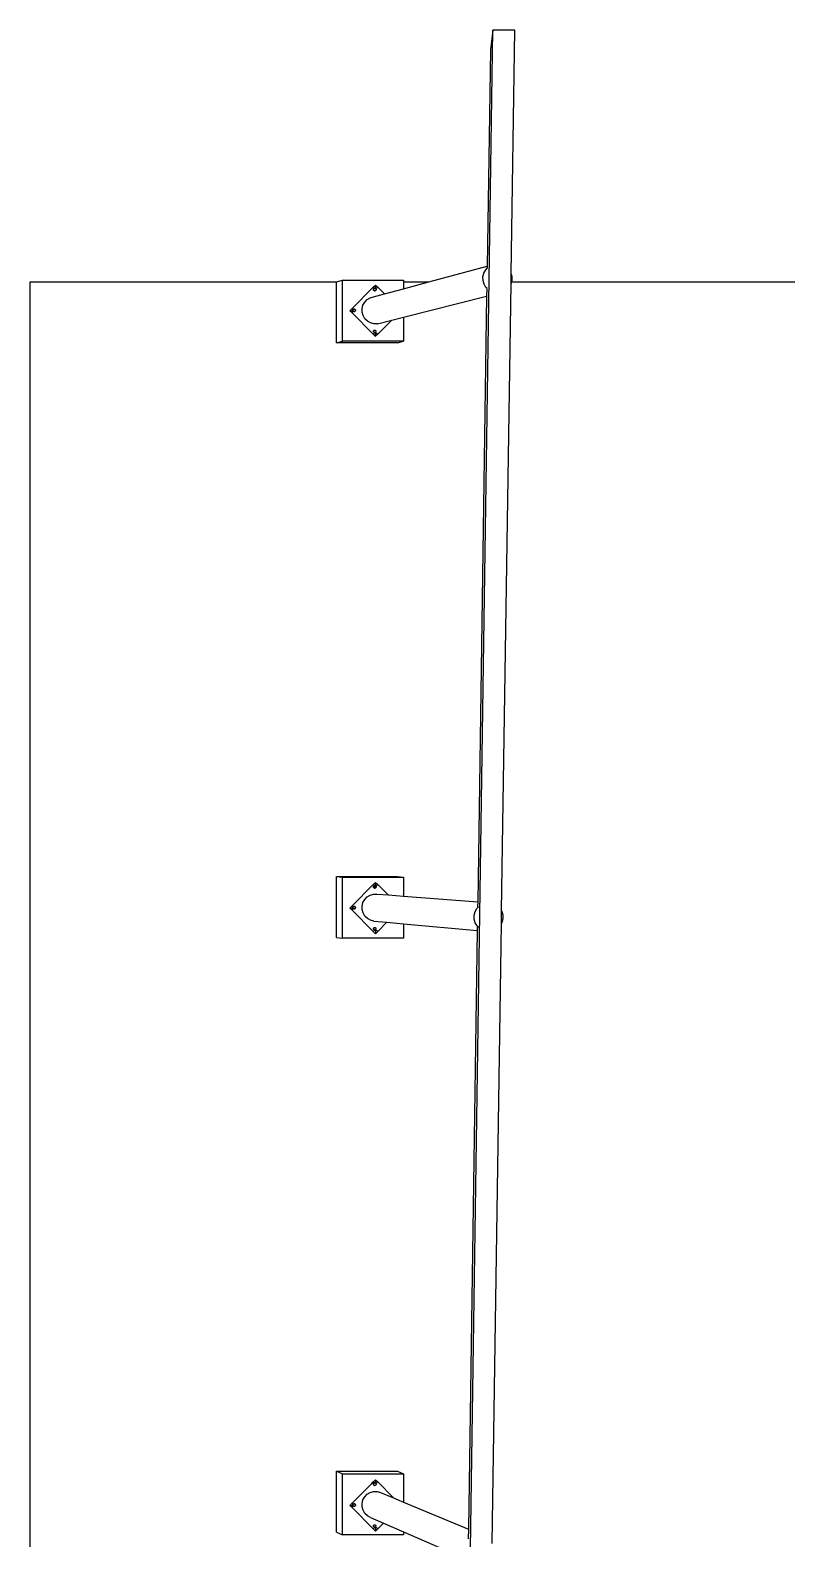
# Model space of a CAD drawing. Extents: x -1616 to 1629, y -1713 to 1708.
# Drawn here: x 456.1 to 704.3, y -254.1 to 240.6 of the extents above; entities that cross this region are included whole.
import ezdxf

# ---------------------------------------------------------------- set-up
doc = ezdxf.new("R2010")
doc.units = 0
doc.header["$MEASUREMENT"] = 0
doc.layers.get('0').update_dxf_attribs({"linetype": 'CONTINUOUS'})

msp = doc.modelspace()

# ---------------------------------------------------------------- linework, layer by layer
for p, q in [((578.83, -1712.91), (607.93, 240.58)), ((607.93, 240.58), (607.07, 234.18)), ((615.1, 240.58), (607.93, 240.58)), ((613.89, 160.59), (615.1, 240.58)), ((607.07, 234.18), (606.01, 163.16)), ((556.63, 158.03), (558.59, 158.58)), ((558.59, 158.58), (578.6, 158.58)), ((558.59, 138.57), (558.59, 158.58)), ((578.6, 158.58), (578.6, 158.03)), ((586.94, 158.03), (606.01, 163.16)), ((604.65, 159.74), (604.96, 160.94)), ((604.67, 158.49), (604.65, 159.74)), ((605.01, 157.3), (604.67, 158.49)), ((604.96, 160.94), (605.57, 162.03)), ((605.57, 162.03), (606.05, 162.52)), ((606.01, 163.16), (606, 162.51)), ((613.85, 157.56), (613.89, 160.59)), ((613.89, 160.59), (614.1, 159.86)), ((614.12, 158.61), (613.97, 158.03)), ((614.1, 159.86), (614.12, 158.61)), ((456.09, -1632.4), (456.09, 158.03)), ((456.09, 158.03), (556.63, 158.03)), ((556.63, 138.09), (556.63, 158.03)), ((561.72, 149.34), (568.65, 156.27)), ((561.73, 149.34), (568.65, 156.26)), ((568.65, 156.27), (569.39, 157.01)), ((568.65, 156.27), (568.65, 156.26)), ((568.65, 156.27), (568.66, 156.27)), ((568.65, 156.26), (568.66, 156.27)), ((568.66, 156.27), (569.39, 157)), ((568.66, 156.27), (568.88, 156.1)), ((568.73, 155.67), (568.72, 155.56)), ((568.72, 155.56), (568.73, 155.45)), ((568.77, 155.77), (568.73, 155.67)), ((568.74, 155.66), (568.73, 155.55)), ((568.73, 155.55), (568.74, 155.44)), ((568.73, 155.45), (568.77, 155.35)), ((568.78, 155.76), (568.74, 155.66)), ((568.74, 155.55), (568.75, 155.65)), ((568.75, 155.45), (568.74, 155.55)), ((568.74, 155.44), (568.78, 155.34)), ((568.75, 155.65), (568.79, 155.75)), ((568.79, 155.35), (568.75, 155.45)), ((568.84, 155.85), (568.77, 155.77)), ((568.77, 155.56), (568.78, 155.66)), ((568.78, 155.45), (568.77, 155.56)), ((568.77, 155.35), (568.84, 155.27)), ((568.77, 153.14), (572.32, 154.09)), ((568.85, 155.84), (568.78, 155.76)), ((568.78, 155.66), (568.82, 155.76)), ((568.82, 155.36), (568.78, 155.45)), ((568.78, 155.34), (568.84, 155.27)), ((568.79, 155.75), (568.86, 155.83)), ((568.85, 155.28), (568.79, 155.35)), ((568.82, 155.76), (568.87, 155.82)), ((568.87, 155.3), (568.82, 155.36)), ((568.92, 155.92), (568.84, 155.85)), ((568.85, 155.28), (568.84, 155.27)), ((568.84, 155.27), (568.84, 155.26)), ((568.84, 155.26), (568.85, 155.25)), ((568.85, 155.28), (568.87, 155.3)), ((568.86, 155.27), (568.85, 155.28)), ((568.85, 155.25), (568.93, 155.19)), ((568.86, 155.83), (568.94, 155.9)), ((568.86, 155.83), (568.87, 155.82)), ((568.94, 155.2), (568.86, 155.27)), ((568.87, 155.82), (568.89, 155.84)), ((568.89, 155.27), (568.87, 155.3)), ((568.88, 156.1), (569.13, 156)), ((568.89, 155.84), (568.97, 155.91)), ((568.97, 155.21), (568.89, 155.27)), ((569.02, 155.96), (568.92, 155.92)), ((568.93, 155.19), (569.03, 155.15)), ((568.94, 155.9), (569.04, 155.94)), ((569.04, 155.16), (568.94, 155.2)), ((568.97, 155.91), (569.05, 155.94)), ((569.07, 155.17), (568.97, 155.21)), ((569.13, 155.98), (569.02, 155.96)), ((569.03, 155.15), (569.14, 155.13)), ((569.04, 155.94), (569.07, 155.95)), ((569.04, 155.94), (569.05, 155.94)), ((569.14, 155.15), (569.04, 155.16)), ((569.05, 155.94), (569.07, 155.95)), ((569.07, 155.95), (569.17, 155.96)), ((569.17, 155.15), (569.07, 155.17)), ((569.13, 156), (569.4, 155.96)), ((569.24, 155.96), (569.13, 155.98)), ((569.25, 155.16), (569.14, 155.15)), ((569.14, 155.15), (569.14, 155.16)), ((569.14, 155.13), (569.25, 155.15)), ((569.14, 155.14), (569.14, 155.15)), ((569.14, 155.13), (569.14, 155.14)), ((569.17, 155.96), (569.27, 155.95)), ((569.26, 155.17), (569.17, 155.15)), ((569.34, 155.92), (569.24, 155.96)), ((569.25, 155.15), (569.35, 155.19)), ((569.25, 155.16), (569.27, 155.17)), ((569.26, 155.17), (569.25, 155.16)), ((569.27, 155.17), (569.26, 155.17)), ((569.27, 155.95), (569.35, 155.92)), ((569.37, 155.21), (569.27, 155.17)), ((569.35, 155.92), (569.34, 155.92)), ((569.35, 155.92), (569.37, 155.91)), ((569.35, 155.19), (569.44, 155.25)), ((569.37, 155.91), (569.45, 155.84)), ((569.45, 155.27), (569.37, 155.21)), ((569.39, 157.01), (569.39, 157)), ((569.39, 157.01), (569.4, 157.01)), ((569.39, 157), (569.4, 157.01)), ((569.4, 157.01), (570.15, 156.27)), ((569.4, 157.01), (569.4, 155.97)), ((569.4, 155.96), (569.67, 156)), ((569.44, 155.25), (569.44, 155.26)), ((569.45, 155.84), (569.52, 155.76)), ((569.52, 155.36), (569.45, 155.27)), ((569.52, 155.76), (569.56, 155.66)), ((569.56, 155.45), (569.52, 155.36)), ((569.56, 155.66), (569.57, 155.56)), ((569.57, 155.56), (569.56, 155.45)), ((569.67, 156), (569.93, 156.1)), ((569.93, 156.1), (570.15, 156.27)), ((570.15, 156.27), (572.32, 154.09)), ((572.32, 154.09), (578.6, 155.78)), ((578.6, 158.03), (586.94, 158.03)), ((578.6, 158.03), (578.6, 155.78)), ((578.6, 155.78), (586.94, 158.03)), ((578.6, 146.49), (605.86, 153.4)), ((605.86, 153.4), (602.91, -45.19)), ((605.64, 156.23), (605.01, 157.3)), ((606.05, 155.83), (605.64, 156.23)), ((605.9, 155.79), (605.86, 153.4)), ((610.75, -48.19), (613.85, 157.56)), ((613.97, 158.03), (613.85, 157.56)), ((613.97, 158.03), (709.95, 158.03)), ((560.98, 148.59), (561.72, 149.34)), ((560.98, 148.59), (560.99, 148.6)), ((561.72, 147.85), (560.98, 148.59)), ((560.99, 148.6), (561.72, 149.33)), ((561.73, 147.86), (560.99, 148.6)), ((560.99, 148.6), (562, 148.6)), ((561.72, 149.33), (561.72, 149.34)), ((561.72, 149.34), (561.73, 149.34)), ((561.72, 149.33), (561.73, 149.34)), ((561.9, 149.12), (561.73, 149.34)), ((562, 148.87), (561.9, 149.12)), ((561.99, 148.83), (561.98, 148.72)), ((561.98, 148.72), (561.99, 148.61)), ((562.03, 148.93), (561.99, 148.83)), ((561.99, 148.72), (562, 148.83)), ((562, 148.62), (561.99, 148.72)), ((561.99, 148.61), (562, 148.6)), ((562.01, 148.84), (562, 148.87)), ((562.01, 148.84), (562, 148.83)), ((562, 148.62), (562, 148.61)), ((562, 148.62), (562.03, 148.55)), ((562, 148.61), (562.03, 148.54)), ((562, 148.6), (562.01, 148.6)), ((562, 148.6), (562.03, 148.51)), ((562, 148.33), (562.03, 148.54)), ((562.05, 148.93), (562.01, 148.84)), ((562.02, 148.75), (562.01, 148.84)), ((562.01, 148.6), (562.01, 148.6)), ((562.01, 148.6), (562.03, 148.6)), ((562.02, 148.75), (562.03, 148.83)), ((562.02, 148.73), (562.02, 148.75)), ((562.03, 148.63), (562.02, 148.73)), ((562.1, 149.02), (562.03, 148.93)), ((562.03, 148.83), (562.07, 148.93)), ((562.04, 148.61), (562.03, 148.63)), ((562.03, 148.55), (562.04, 148.6)), ((562.04, 148.52), (562.03, 148.55)), ((562.03, 148.54), (562.03, 148.55)), ((562.03, 148.54), (562.05, 148.51)), ((562.03, 148.51), (562.09, 148.44)), ((562.04, 148.6), (562.04, 148.61)), ((562.07, 148.53), (562.04, 148.61)), ((562.1, 148.45), (562.04, 148.52)), ((562.05, 148.93), (562.11, 149.01)), ((562.05, 148.51), (562.11, 148.42)), ((562.07, 148.93), (562.12, 148.99)), ((562.12, 148.47), (562.07, 148.53)), ((562.09, 148.44), (562.09, 148.43)), ((562.09, 148.43), (562.1, 148.43)), ((562.1, 148.45), (562.12, 148.47)), ((562.11, 148.44), (562.1, 148.45)), ((562.1, 148.43), (562.18, 148.36)), ((562.2, 149.08), (562.11, 149.01)), ((562.11, 149.01), (562.19, 149.07)), ((562.11, 149.01), (562.11, 149.01)), ((562.11, 149.01), (562.12, 148.99)), ((562.19, 148.37), (562.11, 148.44)), ((562.11, 148.42), (562.2, 148.36)), ((562.12, 148.99), (562.14, 149.01)), ((562.14, 148.45), (562.12, 148.47)), ((562.14, 149.01), (562.22, 149.08)), ((562.22, 148.38), (562.14, 148.45)), ((562.19, 149.07), (562.29, 149.11)), ((562.3, 149.12), (562.2, 149.08)), ((562.22, 149.08), (562.3, 149.11)), ((562.29, 149.11), (562.32, 149.12)), ((562.29, 149.11), (562.3, 149.11)), ((562.41, 149.14), (562.3, 149.12)), ((562.3, 149.11), (562.32, 149.12)), ((562.32, 149.12), (562.42, 149.13)), ((562.51, 149.12), (562.41, 149.14)), ((562.42, 149.13), (562.52, 149.12)), ((562.52, 149.12), (562.51, 149.12)), ((562.52, 149.12), (562.62, 149.08)), ((562.52, 149.12), (562.52, 149.12)), ((562.6, 148.36), (562.69, 148.43)), ((562.61, 148.36), (562.7, 148.42)), ((562.62, 149.08), (562.7, 149.01)), ((562.7, 148.45), (562.62, 148.38)), ((562.69, 148.43), (562.69, 148.44)), ((562.7, 149.01), (562.77, 148.93)), ((562.77, 148.53), (562.7, 148.45)), ((562.77, 148.93), (562.81, 148.83)), ((562.81, 148.63), (562.77, 148.53)), ((562.81, 148.83), (562.82, 148.73)), ((562.82, 148.73), (562.81, 148.63)), ((564.98, 149.26), (565.27, 150.38)), ((565, 148.1), (564.98, 149.26)), ((565.27, 150.38), (565.84, 151.4)), ((565.84, 151.4), (566.65, 152.23)), ((566.65, 152.23), (567.65, 152.82)), ((567.65, 152.82), (568.77, 153.14)), ((561.72, 147.85), (561.73, 147.86)), ((568.65, 140.92), (561.72, 147.85)), ((561.73, 147.86), (561.9, 148.07)), ((568.66, 140.93), (561.73, 147.86)), ((561.9, 148.07), (562, 148.33)), ((562.18, 148.36), (562.29, 148.32)), ((562.29, 148.33), (562.19, 148.37)), ((562.3, 148.32), (562.2, 148.36)), ((562.32, 148.34), (562.22, 148.38)), ((562.39, 148.32), (562.29, 148.33)), ((562.29, 148.32), (562.29, 148.32)), ((562.29, 148.32), (562.39, 148.31)), ((562.3, 148.32), (562.41, 148.3)), ((562.42, 148.33), (562.32, 148.34)), ((562.5, 148.33), (562.39, 148.32)), ((562.39, 148.32), (562.39, 148.33)), ((562.39, 148.32), (562.39, 148.32)), ((562.39, 148.31), (562.5, 148.32)), ((562.39, 148.31), (562.39, 148.32)), ((562.41, 148.3), (562.51, 148.32)), ((562.51, 148.34), (562.42, 148.33)), ((562.5, 148.32), (562.6, 148.36)), ((562.51, 148.34), (562.5, 148.33)), ((562.5, 148.33), (562.52, 148.34)), ((562.51, 148.32), (562.61, 148.36)), ((562.52, 148.34), (562.51, 148.34)), ((562.62, 148.38), (562.52, 148.34)), ((565.31, 146.98), (565, 148.1)), ((565.91, 145.98), (565.31, 146.98)), ((566.74, 145.17), (565.91, 145.98)), ((567.75, 144.6), (566.74, 145.17)), ((568.88, 144.31), (567.75, 144.6)), ((570.04, 144.33), (568.88, 144.31)), ((570.04, 144.33), (574.73, 145.51)), ((574.73, 145.51), (570.15, 140.93)), ((574.73, 145.51), (578.6, 146.49)), ((578.6, 146.49), (578.6, 138.57)), ((556.63, 138.09), (558.59, 138.57)), ((578.6, 138.57), (558.59, 138.57)), ((568.65, 140.92), (568.66, 140.93)), ((569.39, 140.18), (568.65, 140.92)), ((568.88, 141.09), (568.66, 140.93)), ((569.4, 140.19), (568.66, 140.93)), ((568.73, 141.94), (568.72, 141.83)), ((568.72, 141.83), (568.73, 141.73)), ((568.77, 142.04), (568.73, 141.94)), ((568.73, 141.83), (568.74, 141.94)), ((568.74, 141.73), (568.73, 141.83)), ((568.73, 141.73), (568.77, 141.62)), ((568.74, 141.94), (568.78, 142.03)), ((568.78, 141.63), (568.74, 141.73)), ((568.76, 141.84), (568.77, 141.94)), ((568.77, 141.74), (568.76, 141.84)), ((568.84, 142.13), (568.77, 142.04)), ((568.77, 141.94), (568.81, 142.04)), ((568.81, 141.64), (568.77, 141.74)), ((568.77, 141.62), (568.84, 141.54)), ((568.78, 142.03), (568.85, 142.12)), ((568.85, 141.55), (568.78, 141.63)), ((568.81, 142.04), (568.88, 142.12)), ((568.88, 141.56), (568.81, 141.64)), ((568.84, 141.54), (568.92, 141.47)), ((568.85, 142.12), (568.93, 142.18)), ((568.93, 141.48), (568.85, 141.55)), ((568.88, 142.12), (568.96, 142.19)), ((568.96, 141.49), (568.88, 141.56)), ((569.13, 141.2), (568.88, 141.09)), ((568.92, 141.47), (569.02, 141.43)), ((568.93, 142.18), (569.03, 142.22)), ((569.03, 141.44), (568.93, 141.48)), ((568.96, 142.19), (569.04, 142.22)), ((569.06, 141.45), (568.96, 141.49)), ((569.02, 141.43), (569.13, 141.42)), ((569.03, 142.22), (569.06, 142.23)), ((569.03, 142.22), (569.04, 142.22)), ((569.13, 141.43), (569.03, 141.44)), ((569.04, 142.22), (569.06, 142.23)), ((569.06, 142.23), (569.16, 142.24)), ((569.16, 141.44), (569.06, 141.45)), ((569.24, 141.44), (569.13, 141.43)), ((569.13, 141.43), (569.13, 141.44)), ((569.13, 141.42), (569.24, 141.43)), ((569.13, 141.42), (569.13, 141.43)), ((569.4, 141.24), (569.13, 141.2)), ((569.16, 142.24), (569.26, 142.23)), ((569.25, 141.45), (569.16, 141.44)), ((569.24, 141.43), (569.34, 141.47)), ((569.24, 141.44), (569.26, 141.45)), ((569.25, 141.45), (569.24, 141.44)), ((569.26, 141.45), (569.25, 141.45)), ((569.26, 142.23), (569.36, 142.19)), ((569.36, 141.49), (569.26, 141.45)), ((569.34, 141.47), (569.43, 141.54)), ((569.36, 142.19), (569.44, 142.12)), ((569.43, 141.55), (569.36, 141.49)), ((569.39, 140.18), (569.4, 140.19)), ((569.67, 141.2), (569.4, 141.24)), ((570.15, 140.93), (569.4, 140.19)), ((569.44, 141.56), (569.43, 141.55)), ((569.43, 141.54), (569.43, 141.55)), ((569.43, 141.54), (569.43, 140.19)), ((569.44, 142.12), (569.51, 142.04)), ((569.51, 141.64), (569.44, 141.56)), ((569.51, 142.04), (569.55, 141.94)), ((569.55, 141.74), (569.51, 141.64)), ((569.55, 141.94), (569.56, 141.84)), ((569.56, 141.84), (569.55, 141.74)), ((569.93, 141.09), (569.67, 141.2)), ((570.15, 140.93), (569.93, 141.09)), ((576.58, 138.09), (578.6, 138.57)), ((576.58, 138.09), (556.63, 138.09)), ((556.63, -36.97), (576.58, -36.97)), ((556.63, -56.91), (556.63, -36.97)), ((556.63, -36.97), (558.59, -37.1)), ((558.59, -37.1), (578.6, -37.1)), ((558.59, -57.11), (558.59, -37.1)), ((568.65, -39.6), (569.39, -38.86)), ((568.66, -39.6), (569.4, -38.86)), ((569.39, -38.86), (569.4, -38.86)), ((569.39, -38.86), (569.4, -38.86)), ((569.4, -38.86), (570.15, -39.6)), ((569.4, -38.86), (569.4, -38.86)), ((569.4, -38.86), (569.4, -39.9)), ((576.58, -36.97), (578.6, -37.1)), ((578.6, -37.1), (578.6, -43.37)), ((561.72, -46.53), (568.65, -39.6)), ((561.73, -46.53), (568.66, -39.6)), ((565.27, -45.48), (565.84, -44.47)), ((565.84, -44.47), (566.65, -43.64)), ((566.65, -43.64), (567.65, -43.04)), ((567.65, -43.04), (568.77, -42.73)), ((568.65, -39.6), (568.66, -39.6)), ((568.65, -39.6), (568.66, -39.6)), ((568.66, -39.6), (568.88, -39.77)), ((568.66, -39.6), (568.66, -39.6)), ((568.73, -40.2), (568.72, -40.31)), ((568.72, -40.31), (568.73, -40.42)), ((568.77, -40.1), (568.73, -40.2)), ((568.74, -40.21), (568.73, -40.32)), ((568.73, -40.32), (568.74, -40.43)), ((568.73, -40.42), (568.77, -40.52)), ((568.78, -40.11), (568.74, -40.21)), ((568.74, -40.32), (568.75, -40.21)), ((568.75, -40.42), (568.74, -40.32)), ((568.74, -40.43), (568.78, -40.53)), ((568.75, -40.21), (568.79, -40.12)), ((568.79, -40.52), (568.75, -40.42)), ((568.84, -40.01), (568.77, -40.1)), ((568.77, -40.32), (568.78, -40.22)), ((568.78, -40.42), (568.77, -40.32)), ((568.77, -40.52), (568.84, -40.6)), ((568.77, -42.73), (569.93, -42.72)), ((568.85, -40.02), (568.78, -40.11)), ((568.78, -40.22), (568.82, -40.12)), ((568.82, -40.52), (568.78, -40.42)), ((568.78, -40.53), (568.84, -40.6)), ((568.79, -40.12), (568.86, -40.03)), ((568.85, -40.59), (568.79, -40.52)), ((568.82, -40.12), (568.87, -40.05)), ((568.86, -40.58), (568.82, -40.52)), ((568.92, -39.95), (568.84, -40.01)), ((568.85, -40.59), (568.84, -40.6)), ((568.84, -40.6), (568.84, -40.61)), ((568.84, -40.61), (568.85, -40.61)), ((568.85, -40.59), (568.86, -40.58)), ((568.86, -40.6), (568.85, -40.59)), ((568.85, -40.61), (568.93, -40.68)), ((568.86, -40.03), (568.94, -39.97)), ((568.86, -40.03), (568.87, -40.05)), ((568.86, -40.58), (569.13, -40.31)), ((568.89, -40.6), (568.86, -40.58)), ((568.94, -40.67), (568.86, -40.6)), ((568.87, -40.05), (568.89, -40.04)), ((568.87, -40.05), (569.13, -40.31)), ((568.88, -39.77), (569.13, -39.87)), ((568.89, -40.04), (568.97, -39.97)), ((568.97, -40.67), (568.89, -40.6)), ((569.02, -39.91), (568.92, -39.95)), ((568.93, -40.68), (569.03, -40.72)), ((568.94, -39.97), (569.04, -39.93)), ((569.04, -40.71), (568.94, -40.67)), ((568.97, -39.97), (569.07, -39.93)), ((569.07, -40.71), (568.97, -40.67)), ((569.13, -39.89), (569.02, -39.91)), ((569.03, -40.72), (569.14, -40.73)), ((569.04, -39.93), (569.14, -39.92)), ((569.14, -40.72), (569.04, -40.71)), ((569.07, -39.93), (569.16, -39.92)), ((569.15, -40.72), (569.07, -40.71)), ((569.13, -39.87), (569.4, -39.91)), ((569.24, -39.91), (569.13, -39.89)), ((569.43, -40.6), (569.13, -40.31)), ((569.14, -39.92), (569.17, -39.92)), ((569.14, -39.92), (569.16, -39.92)), ((569.14, -40.72), (569.14, -40.32)), ((569.14, -40.72), (569.17, -40.72)), ((569.15, -40.72), (569.14, -40.72)), ((569.14, -40.73), (569.25, -40.72)), ((569.14, -40.72), (569.14, -40.72)), ((569.14, -40.73), (569.14, -40.72)), ((569.25, -40.71), (569.15, -40.72)), ((569.17, -40.72), (569.15, -40.72)), ((569.16, -39.92), (569.25, -39.93)), ((569.16, -39.92), (569.17, -39.92)), ((569.17, -39.92), (569.27, -39.93)), ((569.27, -40.71), (569.17, -40.72)), ((569.34, -39.95), (569.24, -39.91)), ((569.25, -39.93), (569.34, -39.97)), ((569.34, -40.67), (569.25, -40.71)), ((569.25, -40.72), (569.35, -40.68)), ((569.27, -39.93), (569.37, -39.97)), ((569.37, -40.67), (569.27, -40.71)), ((569.37, -39.97), (569.34, -39.95)), ((569.34, -39.97), (569.43, -40.03)), ((569.43, -40.6), (569.34, -40.67)), ((569.35, -40.68), (569.44, -40.61)), ((569.43, -40.01), (569.37, -39.97)), ((569.45, -40.6), (569.37, -40.67)), ((569.4, -39.91), (569.67, -39.87)), ((569.43, -40.02), (569.43, -40.01)), ((569.49, -40.1), (569.43, -40.02)), ((569.43, -40.02), (569.45, -40.04)), ((569.43, -40.03), (569.49, -40.12)), ((569.43, -40.6), (569.49, -40.52)), ((569.5, -40.11), (569.44, -40.02)), ((569.44, -40.61), (569.5, -40.53)), ((569.45, -40.04), (569.52, -40.12)), ((569.52, -40.52), (569.45, -40.6)), ((569.53, -40.2), (569.49, -40.1)), ((569.49, -40.12), (569.53, -40.21)), ((569.49, -40.52), (569.53, -40.43)), ((569.54, -40.21), (569.5, -40.11)), ((569.5, -40.53), (569.54, -40.43)), ((569.52, -40.12), (569.56, -40.22)), ((569.56, -40.42), (569.52, -40.52)), ((569.55, -40.31), (569.53, -40.2)), ((569.53, -40.21), (569.54, -40.32)), ((569.53, -40.42), (569.55, -40.31)), ((569.54, -40.32), (569.53, -40.42)), ((569.53, -40.42), (569.53, -40.42)), ((569.53, -40.43), (569.53, -40.42)), ((569.56, -40.32), (569.54, -40.21)), ((569.54, -40.43), (569.56, -40.32)), ((569.54, -40.43), (569.54, -40.43)), ((569.56, -40.22), (569.57, -40.32)), ((569.57, -40.32), (569.56, -40.42)), ((569.67, -39.87), (569.93, -39.77)), ((569.93, -39.77), (570.15, -39.6)), ((569.93, -42.72), (573.53, -42.99)), ((570.15, -39.6), (573.53, -42.99)), ((573.53, -42.99), (578.6, -43.37)), ((578.6, -43.37), (602.91, -45.19)), ((560.98, -47.27), (561.72, -46.53)), ((561.72, -48.01), (560.98, -47.27)), ((560.98, -47.27), (560.99, -47.27)), ((560.99, -47.27), (561.73, -46.53)), ((561.73, -48.01), (560.99, -47.27)), ((560.99, -47.27), (562, -47.27)), ((561.73, -46.53), (561.72, -46.53)), ((561.72, -46.53), (561.73, -46.53)), ((561.72, -48.01), (561.73, -48.01)), ((568.65, -54.94), (561.72, -48.01)), ((561.9, -46.74), (561.73, -46.53)), ((561.73, -46.53), (561.73, -46.53)), ((561.73, -48.01), (561.9, -47.79)), ((568.66, -54.94), (561.73, -48.01)), ((562, -47), (561.9, -46.74)), ((561.9, -47.79), (562, -47.54)), ((561.99, -47.04), (561.98, -47.14)), ((561.98, -47.14), (561.99, -47.25)), ((562.03, -46.94), (561.99, -47.04)), ((561.99, -47.15), (562, -47.04)), ((562, -47.25), (561.99, -47.15)), ((561.99, -47.25), (562, -47.27)), ((562.01, -47.03), (562, -47)), ((562.01, -47.03), (562, -47.04)), ((562, -47.25), (562, -47.26)), ((562, -47.25), (562.03, -47.32)), ((562, -47.26), (562.03, -47.32)), ((562, -47.27), (562.01, -47.27)), ((562, -47.27), (562.03, -47.35)), ((562, -47.54), (562.03, -47.32)), ((562.05, -46.94), (562.01, -47.03)), ((562.02, -47.12), (562.01, -47.03)), ((562.01, -47.27), (562.01, -47.27)), ((562.01, -47.27), (562.03, -47.27)), ((562.02, -47.12), (562.03, -47.04)), ((562.02, -47.15), (562.02, -47.12)), ((562.03, -47.25), (562.02, -47.15)), ((562.1, -46.85), (562.03, -46.94)), ((562.03, -47.04), (562.07, -46.95)), ((562.04, -47.27), (562.03, -47.25)), ((562.03, -47.32), (562.04, -47.27)), ((562.03, -47.32), (562.05, -47.36)), ((562.04, -47.35), (562.03, -47.32)), ((562.03, -47.32), (562.03, -47.32)), ((562.03, -47.35), (562.09, -47.43)), ((562.07, -47.35), (562.04, -47.27)), ((562.1, -47.42), (562.04, -47.35)), ((562.05, -46.94), (562.11, -46.86)), ((562.05, -47.36), (562.11, -47.44)), ((562.07, -46.95), (562.13, -46.88)), ((562.11, -47.4), (562.07, -47.35)), ((562.09, -47.43), (562.1, -47.44)), ((562.09, -47.43), (562.09, -47.43)), ((562.1, -47.42), (562.11, -47.4)), ((562.11, -47.43), (562.1, -47.42)), ((562.1, -47.44), (562.18, -47.51)), ((562.2, -46.79), (562.11, -46.85)), ((562.11, -46.86), (562.19, -46.8)), ((562.11, -46.85), (562.11, -46.86)), ((562.11, -46.86), (562.13, -46.88)), ((562.14, -47.43), (562.11, -47.4)), ((562.19, -47.49), (562.11, -47.43)), ((562.11, -47.44), (562.2, -47.51)), ((562.13, -46.88), (562.14, -46.86)), ((562.14, -46.86), (562.22, -46.8)), ((562.22, -47.5), (562.14, -47.43)), ((562.18, -47.51), (562.29, -47.55)), ((562.19, -46.8), (562.29, -46.76)), ((562.29, -47.53), (562.19, -47.49)), ((562.3, -46.75), (562.2, -46.79)), ((562.3, -47.55), (562.2, -47.51)), ((562.22, -46.8), (562.32, -46.76)), ((562.32, -47.54), (562.22, -47.5)), ((562.29, -46.76), (562.39, -46.74)), ((562.39, -47.55), (562.29, -47.53)), ((562.29, -47.55), (562.29, -47.55)), ((562.29, -47.55), (562.39, -47.56)), ((562.41, -46.73), (562.3, -46.75)), ((562.3, -47.55), (562.41, -47.56)), ((562.32, -46.76), (562.42, -46.75)), ((562.4, -47.55), (562.32, -47.54)), ((562.39, -46.74), (562.42, -46.74)), ((562.39, -46.74), (562.42, -46.75)), ((562.4, -47.55), (562.39, -47.55)), ((562.39, -47.55), (562.42, -47.55)), ((562.39, -47.55), (562.39, -47.55)), ((562.39, -47.56), (562.5, -47.55)), ((562.39, -47.55), (562.39, -47.55)), ((562.39, -47.56), (562.39, -47.55)), ((562.42, -47.55), (562.4, -47.55)), ((562.51, -46.75), (562.41, -46.73)), ((562.41, -47.56), (562.51, -47.55)), ((562.42, -46.74), (562.52, -46.76)), ((562.42, -46.75), (562.42, -46.74)), ((562.52, -47.54), (562.42, -47.55)), ((562.5, -47.55), (562.6, -47.51)), ((562.61, -46.79), (562.51, -46.75)), ((562.51, -47.55), (562.61, -47.51)), ((562.52, -46.76), (562.62, -46.8)), ((562.62, -47.5), (562.52, -47.54)), ((562.6, -47.51), (562.61, -47.5)), ((562.7, -46.85), (562.61, -46.79)), ((562.61, -47.51), (562.7, -47.44)), ((562.62, -46.8), (562.7, -46.86)), ((562.7, -47.43), (562.62, -47.5)), ((562.7, -46.86), (562.77, -46.95)), ((562.77, -47.35), (562.7, -47.43)), ((562.77, -46.95), (562.81, -47.04)), ((562.81, -47.25), (562.77, -47.35)), ((562.81, -47.04), (562.82, -47.15)), ((562.82, -47.15), (562.81, -47.25)), ((564.98, -46.61), (565.27, -45.48)), ((565, -47.77), (564.98, -46.61)), ((565.31, -48.89), (565, -47.77)), ((565.91, -49.89), (565.31, -48.89)), ((601.77, -49.64), (602.07, -48.44)), ((602.07, -48.44), (602.68, -47.37)), ((602.68, -47.37), (603.16, -46.87)), ((602.91, -45.19), (602.89, -46.85)), ((610.69, -52.31), (610.75, -48.19)), ((610.75, -48.19), (610.83, -48.34)), ((610.83, -48.34), (611.17, -49.53)), ((566.74, -50.7), (565.91, -49.89)), ((567.75, -51.27), (566.74, -50.7)), ((568.88, -51.56), (567.75, -51.27)), ((568.73, -53.93), (568.72, -54.03)), ((568.72, -54.03), (568.73, -54.14)), ((568.77, -53.83), (568.73, -53.93)), ((568.73, -54.03), (568.74, -53.93)), ((568.74, -54.14), (568.73, -54.03)), ((568.73, -54.14), (568.77, -54.24)), ((568.74, -53.93), (568.78, -53.83)), ((568.78, -54.24), (568.74, -54.14)), ((568.76, -54.04), (568.77, -53.93)), ((568.77, -54.14), (568.76, -54.04)), ((568.84, -53.74), (568.77, -53.83)), ((568.77, -53.93), (568.81, -53.84)), ((568.81, -54.24), (568.77, -54.14)), ((568.77, -54.24), (568.84, -54.33)), ((568.78, -53.83), (568.85, -53.75)), ((568.85, -54.32), (568.78, -54.24)), ((568.81, -53.84), (568.88, -53.75)), ((568.88, -54.32), (568.81, -54.24)), ((568.84, -54.33), (568.92, -54.39)), ((568.85, -53.75), (568.93, -53.69)), ((568.93, -54.38), (568.85, -54.32)), ((568.88, -51.56), (573.14, -51.94)), ((568.88, -53.75), (568.96, -53.69)), ((568.96, -54.39), (568.88, -54.32)), ((568.92, -54.39), (569.02, -54.44)), ((568.93, -53.69), (569.03, -53.65)), ((569.03, -54.42), (568.93, -54.38)), ((568.96, -53.69), (569.06, -53.65)), ((569.06, -54.43), (568.96, -54.39)), ((569.03, -53.65), (569.13, -53.63)), ((569.06, -53.65), (569.16, -53.64)), ((569.13, -53.63), (569.16, -53.64)), ((569.16, -53.63), (569.26, -53.65)), ((569.16, -53.64), (569.16, -53.63)), ((569.26, -53.65), (569.36, -53.69)), ((569.34, -54.39), (569.26, -54.43)), ((569.34, -54.39), (569.34, -54.39)), ((569.36, -54.39), (569.34, -54.39)), ((569.36, -53.69), (569.44, -53.75)), ((569.44, -54.32), (569.36, -54.39)), ((569.43, -54.33), (569.43, -55.68)), ((569.44, -53.75), (569.51, -53.84)), ((569.51, -54.24), (569.44, -54.32)), ((569.51, -53.84), (569.55, -53.93)), ((569.55, -54.14), (569.51, -54.24)), ((569.55, -53.93), (569.56, -54.04)), ((569.56, -54.04), (569.55, -54.14)), ((573.14, -51.94), (570.15, -54.94)), ((573.14, -51.94), (578.6, -52.44)), ((578.6, -52.44), (578.6, -57.11)), ((578.6, -52.44), (602.77, -54.63)), ((601.78, -50.88), (601.77, -49.64)), ((602.12, -52.07), (601.78, -50.88)), ((602.75, -53.14), (602.12, -52.07)), ((603.16, -53.54), (602.75, -53.14)), ((602.79, -53.5), (602.77, -54.63)), ((607.62, -255.65), (610.69, -52.31)), ((610.88, -51.96), (610.69, -52.31)), ((611.18, -50.76), (610.88, -51.96)), ((611.17, -49.53), (611.18, -50.76)), ((556.63, -56.91), (558.59, -57.11)), ((578.6, -57.11), (558.59, -57.11)), ((569.39, -55.68), (568.65, -54.94)), ((568.65, -54.94), (568.66, -54.94)), ((568.88, -54.77), (568.66, -54.94)), ((569.4, -55.68), (568.66, -54.94)), ((569.13, -54.67), (568.88, -54.77)), ((569.02, -54.44), (569.13, -54.45)), ((569.06, -54.43), (569.03, -54.42)), ((569.13, -54.44), (569.06, -54.43)), ((569.14, -54.44), (569.13, -54.44)), ((569.13, -54.45), (569.24, -54.44)), ((569.13, -54.45), (569.13, -54.44)), ((569.4, -54.63), (569.13, -54.67)), ((569.14, -54.44), (569.16, -54.44)), ((569.26, -54.43), (569.16, -54.44)), ((569.24, -54.44), (569.26, -54.43)), ((569.39, -55.68), (569.4, -55.68)), ((569.67, -54.67), (569.4, -54.63)), ((570.15, -54.94), (569.4, -55.68)), ((569.93, -54.77), (569.67, -54.67)), ((570.15, -54.94), (569.93, -54.77)), ((602.77, -54.63), (599.85, -250.91)), ((556.63, -231.97), (576.58, -231.97)), ((556.63, -251.91), (556.63, -231.97)), ((556.63, -231.97), (558.59, -232.78)), ((576.58, -231.97), (578.6, -232.78)), ((558.59, -232.78), (578.6, -232.78)), ((558.59, -252.79), (558.59, -232.78)), ((561.72, -242.39), (568.18, -235.93)), ((561.73, -242.39), (568.18, -235.95)), ((568.18, -235.93), (568.57, -235.54)), ((568.18, -235.95), (568.59, -235.54)), ((568.19, -235.84), (568.18, -235.93)), ((568.18, -235.93), (568.18, -235.95)), ((568.23, -235.74), (568.19, -235.84)), ((568.3, -235.66), (568.23, -235.74)), ((568.3, -235.66), (568.39, -235.59)), ((568.49, -235.55), (568.39, -235.59)), ((568.57, -235.54), (568.49, -235.55)), ((568.57, -235.54), (568.65, -235.46)), ((568.59, -235.54), (568.57, -235.54)), ((568.59, -235.54), (568.66, -235.47)), ((568.65, -235.46), (569.39, -234.72)), ((568.65, -235.46), (568.66, -235.47)), ((568.65, -235.46), (568.66, -235.47)), ((568.66, -235.47), (569.4, -234.73)), ((568.66, -235.47), (568.88, -235.63)), ((568.66, -235.47), (568.66, -235.47)), ((568.73, -236.07), (568.72, -236.17)), ((568.72, -236.17), (568.73, -236.28)), ((568.77, -235.97), (568.73, -236.07)), ((568.74, -236.08), (568.73, -236.18)), ((568.73, -236.18), (568.74, -236.29)), ((568.73, -236.28), (568.77, -236.38)), ((568.78, -235.98), (568.74, -236.08)), ((568.74, -236.18), (568.75, -236.08)), ((568.75, -236.29), (568.74, -236.18)), ((568.74, -236.29), (568.78, -236.39)), ((568.75, -236.08), (568.79, -235.98)), ((568.79, -236.39), (568.75, -236.29)), ((568.84, -235.88), (568.77, -235.97)), ((568.77, -236.2), (568.78, -236.09)), ((568.78, -236.3), (568.77, -236.2)), ((568.77, -236.38), (568.84, -236.47)), ((568.85, -235.89), (568.78, -235.98)), ((568.78, -236.09), (568.82, -236)), ((568.82, -236.4), (568.78, -236.3)), ((568.78, -236.39), (568.84, -236.47)), ((568.79, -235.98), (568.86, -235.9)), ((568.85, -236.46), (568.79, -236.39)), ((568.82, -236), (568.88, -235.92)), ((568.86, -236.45), (568.82, -236.4)), ((568.92, -235.81), (568.84, -235.88)), ((568.85, -236.46), (568.84, -236.47)), ((568.84, -236.47), (568.84, -236.47)), ((568.84, -236.47), (568.85, -236.48)), ((568.85, -236.46), (568.86, -236.45)), ((568.86, -236.47), (568.85, -236.46)), ((568.85, -236.48), (568.93, -236.55)), ((568.86, -235.9), (568.94, -235.84)), ((568.86, -235.9), (568.88, -235.92)), ((568.89, -236.48), (568.86, -236.45)), ((568.94, -236.53), (568.86, -236.47)), ((568.88, -235.63), (569.13, -235.74)), ((568.88, -235.92), (568.89, -235.91)), ((568.89, -235.91), (568.97, -235.85)), ((568.97, -236.54), (568.89, -236.48)), ((569.02, -235.77), (568.92, -235.81)), ((568.93, -236.55), (569.03, -236.59)), ((568.94, -235.84), (569.04, -235.8)), ((568.94, -236.53), (568.97, -236.54)), ((568.97, -235.85), (569.07, -235.81)), ((569.07, -236.58), (568.97, -236.54)), ((569.13, -235.76), (569.02, -235.77)), ((569.03, -236.59), (569.14, -236.6)), ((569.04, -235.8), (569.14, -235.78)), ((569.07, -235.81), (569.17, -235.79)), ((569.17, -236.6), (569.07, -236.58)), ((569.13, -235.74), (569.4, -235.77)), ((569.24, -235.77), (569.13, -235.76)), ((569.14, -235.78), (569.25, -235.8)), ((569.14, -236.6), (569.14, -236.59)), ((569.14, -236.6), (569.17, -236.6)), ((569.17, -235.79), (569.27, -235.81)), ((569.27, -236.58), (569.17, -236.6)), ((569.34, -235.81), (569.24, -235.77)), ((569.25, -235.8), (569.27, -235.81)), ((569.37, -235.85), (569.27, -235.81)), ((569.37, -236.54), (569.27, -236.58)), ((569.43, -235.88), (569.34, -235.81)), ((569.37, -235.85), (569.45, -235.91)), ((569.45, -236.48), (569.37, -236.54)), ((569.39, -234.72), (569.4, -234.73)), ((569.39, -234.72), (569.4, -234.72)), ((569.4, -234.72), (570.15, -235.47)), ((569.4, -234.73), (569.4, -234.72)), ((569.4, -234.72), (569.4, -235.77)), ((569.4, -235.77), (569.67, -235.74)), ((569.45, -235.91), (569.43, -235.88)), ((569.45, -235.91), (569.44, -235.89)), ((569.45, -235.91), (569.52, -236)), ((569.45, -235.91), (569.45, -235.91)), ((569.52, -236.4), (569.45, -236.48)), ((569.52, -236), (569.56, -236.09)), ((569.56, -236.3), (569.52, -236.4)), ((569.56, -236.09), (569.57, -236.2)), ((569.57, -236.2), (569.56, -236.3)), ((569.67, -235.74), (569.93, -235.63)), ((569.93, -235.63), (570.15, -235.47)), ((570.15, -235.47), (575.34, -240.66)), ((578.6, -232.78), (578.6, -242.03)), ((561.69, -242.41), (561.72, -242.39)), ((561.73, -242.4), (561.72, -242.39)), ((561.72, -242.39), (561.73, -242.39)), ((561.9, -242.61), (561.73, -242.39)), ((561.73, -242.4), (561.73, -242.39)), ((564.98, -242.48), (565.27, -241.35)), ((565.27, -241.35), (565.84, -240.34)), ((565.84, -240.34), (566.65, -239.51)), ((566.65, -239.51), (567.65, -238.91)), ((567.65, -238.91), (568.77, -238.6)), ((568.77, -238.6), (569.93, -238.58)), ((569.93, -238.58), (571.06, -238.87)), ((571.06, -238.87), (575.34, -240.66)), ((575.34, -240.66), (578.6, -242.03)), ((578.6, -242.03), (599.85, -250.91)), ((560.98, -243.13), (561.5, -242.6)), ((561.72, -243.87), (560.98, -243.13)), ((560.98, -243.13), (560.99, -243.14)), ((560.99, -243.14), (561.49, -242.64)), ((561.73, -243.88), (560.99, -243.14)), ((560.99, -243.14), (562, -243.14)), ((561.49, -242.64), (561.73, -242.4)), ((561.5, -242.6), (561.49, -242.64)), ((561.5, -242.6), (561.69, -242.41)), ((561.51, -242.58), (561.5, -242.6)), ((561.58, -242.49), (561.51, -242.58)), ((561.67, -242.43), (561.58, -242.49)), ((561.69, -242.41), (561.67, -242.43)), ((561.73, -242.4), (561.69, -242.41)), ((561.72, -243.87), (561.73, -243.88)), ((568.65, -250.8), (561.72, -243.87)), ((561.73, -242.4), (561.73, -242.4)), ((561.73, -243.88), (561.9, -243.66)), ((568.66, -250.81), (561.73, -243.88)), ((562, -242.86), (561.9, -242.61)), ((561.9, -243.66), (562, -243.41)), ((561.99, -242.9), (561.98, -243.01)), ((561.98, -243.01), (561.99, -243.12)), ((562.03, -242.8), (561.99, -242.9)), ((561.99, -243.02), (562, -242.91)), ((562, -243.12), (561.99, -243.02)), ((561.99, -243.12), (562, -243.14)), ((562.01, -242.9), (562, -242.86)), ((562.01, -242.9), (562, -242.91)), ((562, -243.12), (562, -243.12)), ((562, -243.12), (562.03, -243.19)), ((562, -243.12), (562.03, -243.19)), ((562, -243.14), (562.01, -243.14)), ((562, -243.14), (562.03, -243.22)), ((562, -243.41), (562.03, -243.19)), ((562.05, -242.81), (562.01, -242.9)), ((562.02, -243), (562.01, -242.9)), ((562.01, -243.14), (562.01, -243.14)), ((562.01, -243.14), (562.03, -243.14)), ((562.02, -243), (562.03, -242.92)), ((562.02, -243.02), (562.02, -243)), ((562.03, -243.13), (562.02, -243.02)), ((562.1, -242.72), (562.03, -242.8)), ((562.03, -242.92), (562.07, -242.82)), ((562.04, -243.14), (562.03, -243.13)), ((562.03, -243.19), (562.04, -243.14)), ((562.03, -243.19), (562.05, -243.22)), ((562.04, -243.21), (562.03, -243.19)), ((562.03, -243.19), (562.03, -243.19)), ((562.03, -243.22), (562.09, -243.29)), ((562.07, -243.22), (562.04, -243.14)), ((562.1, -243.28), (562.04, -243.21)), ((562.05, -242.81), (562.11, -242.73)), ((562.05, -243.22), (562.11, -243.31)), ((562.07, -242.82), (562.13, -242.75)), ((562.11, -243.27), (562.07, -243.22)), ((562.09, -243.29), (562.09, -243.3)), ((562.09, -243.3), (562.1, -243.31)), ((562.1, -243.28), (562.11, -243.27)), ((562.11, -243.3), (562.1, -243.28)), ((562.1, -243.31), (562.18, -243.37)), ((562.2, -242.65), (562.11, -242.72)), ((562.11, -242.73), (562.19, -242.66)), ((562.11, -242.72), (562.11, -242.73)), ((562.11, -242.73), (562.13, -242.75)), ((562.14, -243.31), (562.11, -243.27)), ((562.19, -243.36), (562.11, -243.3)), ((562.11, -243.31), (562.2, -243.38)), ((562.13, -242.75), (562.14, -242.74)), ((562.14, -242.74), (562.22, -242.68)), ((562.22, -243.37), (562.14, -243.31)), ((562.18, -243.37), (562.29, -243.41)), ((562.19, -242.66), (562.29, -242.62)), ((562.22, -243.37), (562.19, -243.36)), ((562.3, -242.61), (562.2, -242.65)), ((562.3, -243.42), (562.2, -243.38)), ((562.22, -242.68), (562.32, -242.64)), ((562.32, -243.41), (562.22, -243.37)), ((562.22, -243.37), (562.22, -243.37)), ((562.29, -242.62), (562.39, -242.61)), ((562.29, -243.41), (562.29, -243.41)), ((562.29, -243.41), (562.39, -243.43)), ((562.41, -242.6), (562.3, -242.61)), ((562.3, -243.42), (562.41, -243.43)), ((562.32, -242.64), (562.42, -242.62)), ((562.42, -243.43), (562.32, -243.41)), ((562.39, -242.61), (562.5, -242.62)), ((562.39, -243.43), (562.39, -243.42)), ((562.39, -243.43), (562.42, -243.43)), ((562.51, -242.61), (562.41, -242.6)), ((562.41, -243.43), (562.51, -243.42)), ((562.42, -242.62), (562.52, -242.64)), ((562.52, -243.41), (562.42, -243.43)), ((562.5, -242.62), (562.52, -242.64)), ((562.61, -242.65), (562.51, -242.61)), ((562.51, -243.42), (562.61, -243.38)), ((562.52, -242.64), (562.59, -242.66)), ((562.62, -243.37), (562.52, -243.41)), ((562.59, -242.66), (562.6, -242.66)), ((562.6, -242.66), (562.62, -242.68)), ((562.7, -242.72), (562.61, -242.65)), ((562.61, -243.38), (562.62, -243.37)), ((562.62, -242.68), (562.7, -242.74)), ((562.7, -243.31), (562.62, -243.37)), ((562.62, -243.37), (562.62, -243.37)), ((562.7, -242.74), (562.69, -242.72)), ((562.7, -242.74), (562.77, -242.82)), ((562.77, -243.22), (562.7, -243.31)), ((562.77, -242.82), (562.81, -242.92)), ((562.81, -243.13), (562.77, -243.22)), ((562.81, -242.92), (562.82, -243.02)), ((562.82, -243.02), (562.81, -243.13)), ((565, -243.64), (564.98, -242.48)), ((565.31, -244.76), (565, -243.64)), ((565.91, -245.76), (565.31, -244.76)), ((566.74, -246.57), (565.91, -245.76)), ((567.75, -247.14), (566.74, -246.57)), ((567.75, -247.14), (571.98, -248.98)), ((556.63, -251.91), (558.59, -252.79)), ((569.39, -251.54), (568.65, -250.8)), ((568.65, -250.8), (568.66, -250.81)), ((568.88, -250.64), (568.66, -250.81)), ((569.4, -251.55), (568.66, -250.81)), ((568.73, -249.79), (568.72, -249.9)), ((568.72, -249.9), (568.73, -250.01)), ((568.77, -249.69), (568.73, -249.79)), ((568.73, -249.9), (568.74, -249.8)), ((568.74, -250.01), (568.73, -249.9)), ((568.73, -250.01), (568.77, -250.11)), ((568.74, -249.8), (568.78, -249.7)), ((568.78, -250.1), (568.74, -250.01)), ((568.76, -249.91), (568.77, -249.81)), ((568.77, -250.02), (568.76, -249.91)), ((568.84, -249.61), (568.77, -249.69)), ((568.77, -249.81), (568.81, -249.71)), ((568.81, -250.11), (568.77, -250.02)), ((568.77, -250.11), (568.84, -250.2)), ((568.78, -249.7), (568.85, -249.62)), ((568.85, -250.19), (568.78, -250.1)), ((568.81, -249.71), (568.88, -249.63)), ((568.88, -250.2), (568.81, -250.11)), ((568.84, -250.2), (568.92, -250.26)), ((568.85, -249.62), (568.93, -249.55)), ((568.93, -250.25), (568.85, -250.19)), ((568.88, -249.63), (568.96, -249.57)), ((568.96, -250.26), (568.88, -250.2)), ((569.13, -250.53), (568.88, -250.64)), ((568.92, -250.26), (569.02, -250.3)), ((568.93, -249.55), (569.03, -249.51)), ((568.96, -250.26), (568.93, -250.25)), ((568.96, -249.57), (569.06, -249.53)), ((569.06, -250.3), (568.96, -250.26)), ((568.96, -250.26), (568.96, -250.26)), ((569.02, -250.3), (569.13, -250.32)), ((569.03, -249.51), (569.13, -249.5)), ((569.06, -249.53), (569.16, -249.51)), ((569.15, -250.31), (569.06, -250.3)), ((569.13, -249.5), (569.24, -249.51)), ((569.13, -250.32), (569.15, -250.31)), ((569.13, -250.32), (569.13, -250.31)), ((569.4, -250.5), (569.13, -250.53)), ((569.16, -250.32), (569.15, -250.31)), ((569.16, -249.51), (569.26, -249.53)), ((569.26, -250.3), (569.16, -250.32)), ((569.24, -249.51), (569.26, -249.53)), ((569.26, -249.53), (569.33, -249.55)), ((569.36, -250.26), (569.26, -250.3)), ((569.33, -249.55), (569.34, -249.55)), ((569.34, -249.55), (569.36, -249.57)), ((569.36, -249.57), (569.44, -249.63)), ((569.44, -250.2), (569.36, -250.26)), ((569.39, -251.54), (569.4, -251.55)), ((569.67, -250.53), (569.4, -250.5)), ((570.15, -250.81), (569.4, -251.55)), ((569.44, -249.63), (569.43, -249.61)), ((569.43, -250.21), (569.43, -251.55)), ((569.44, -249.63), (569.51, -249.71)), ((569.44, -249.63), (569.44, -249.63)), ((569.51, -250.11), (569.44, -250.2)), ((569.51, -249.71), (569.55, -249.81)), ((569.55, -250.02), (569.51, -250.11)), ((569.55, -249.81), (569.56, -249.91)), ((569.56, -249.91), (569.55, -250.02)), ((569.93, -250.64), (569.67, -250.53)), ((570.15, -250.81), (569.93, -250.64)), ((571.98, -248.98), (570.15, -250.81)), ((571.98, -248.98), (578.6, -251.86)), ((578.6, -251.86), (578.6, -252.79)), ((578.6, -251.86), (599.7, -261.04)), ((599.85, -250.91), (599.8, -254.07)), ((578.6, -252.79), (558.59, -252.79))]:
    msp.add_line(p, q)

doc.saveas('drawing.dxf')
